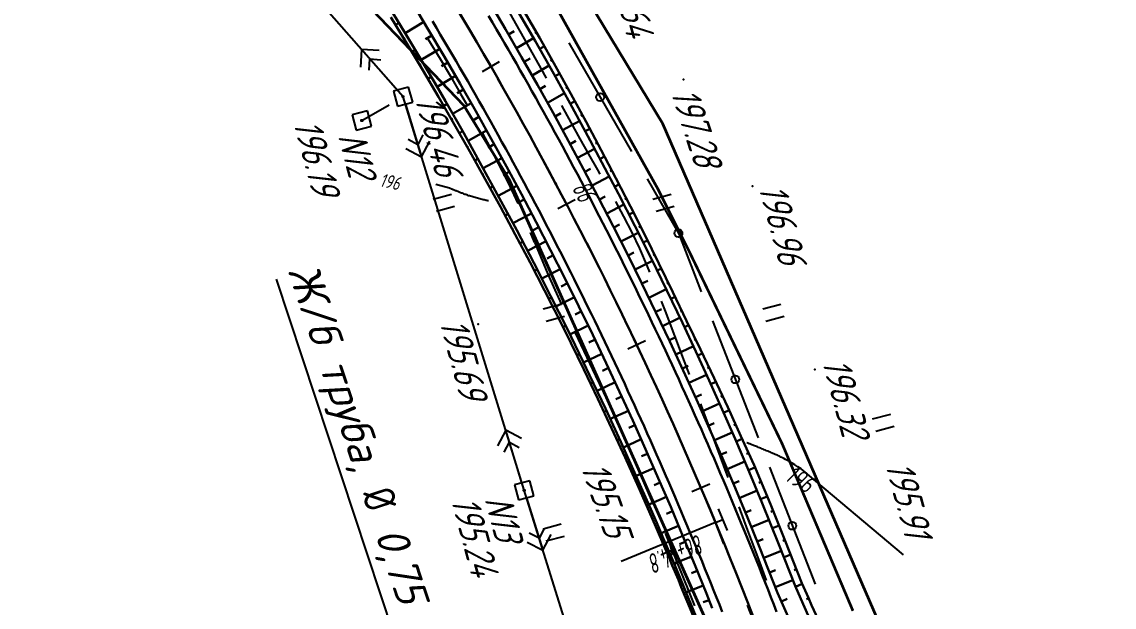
# Model space of a CAD drawing. Header units: millimetres. Extents: x -698 to 8131, y -704 to 4503.
# Drawn here: x 6233.5 to 6372.7, y 3142.9 to 3217.4 of the extents above; entities that cross this region are included whole.
import ezdxf
from ezdxf import colors
from ezdxf.entities.mleader import LeaderData, LeaderLine
from ezdxf.math import Vec2, Vec3

# ---------------------------------------------------------------- set-up
doc = ezdxf.new("R2010")
doc.units = ezdxf.units.MM
doc.linetypes.add('CONTI', pattern=[0])
doc.linetypes.add('STROT', pattern=[1.7, 0.5, -1.2])
for name, color, linetype, lineweight in [('10', 1, 'Continuous', 35), ('КОПИЯ_ОСЬ_13_ОТКОСЫ', 7, 'Continuous', 30), ('КОПИЯ_ОСЬ_ГРАНИЦЫ_ПОЛОС', 7, 'Continuous', 30), ('ОСЬ_ВЕРХ_ПОКРЫТИЯ_ГРАНИЦЫ_ПОЛОС', 7, 'Continuous', 30), ('ОСЬ_ВЕРХ_ПОКРЫТИЯ_ОСЬ', 1, 'Continuous', 30)]:
    doc.layers.add(name, color=color, linetype=linetype, lineweight=lineweight)
for name, color, linetype in [('_Ростелеком', 6, 'Continuous'), ('GOR_BDEFAULT', 212, 'CONTI'), ('NAD_MDEFAULT', 7, 'CONTI'), ('PI_OTDEFAULT', 172, 'CONTI'), ('PI_TTDEFAULT', 5, 'CONTI'), ('PLN_O', 7, 'CONTI'), ('SIT_LDEFAULT', 7, 'CONTI'), ('USLZNDEFAULT', 7, 'CONTI'), ('ZAPSKDEFAULT', 7, 'CONTI'), ('Выноски', 250, 'Continuous'), ('ОСЬ_ВЕРХ_ПОКРЫТИЯ_ПИКЕТЫ', 1, 'Continuous'), ('ОСЬ_ВЕРХ_ПОКРЫТИЯ_РАЗБИВКА_КРИВ', 1, 'Continuous'), ('разметка', 7, 'Continuous')]:
    doc.layers.add(name, color=color, linetype=linetype)
doc.styles.add('eskd', font='isocpeui.ttf', dxfattribs={"width": 1.2})
doc.styles.add('SHRFT', font='isocpeui.ttf', dxfattribs={"width": 3.5})
doc.styles.get("Standard").update_dxf_attribs({"font": 'isocpeui.ttf'})
doc.styles.add('STYLE1', font='isocpeui.ttf', dxfattribs={"width": 0.9})
doc.styles.add('ГОСТ', font='isocpeui.ttf', dxfattribs={"height": 4})
doc.linetypes.add('кабель_связи_проект.', pattern='A,10,-1,["/",STYLE1,S=3,R=0,X=0,Y=-1.5],-4.1', length=15.1)

# ---------------------------------------------------------------- blocks, each defined once
blk = doc.blocks.new('BL_2011')
at = {"color": 0}
for p, q in [((0, 0), (0, 2.4)), ((1.6, 0), (1.6, 2.4))]:
    blk.add_line(p, q, dxfattribs=at)
blk = doc.blocks.new('BL_27')
at = {"color": 0}
for p, q in [((1, 1), (-1, 1)), ((-1, 1), (-1, -1)), ((1, -1), (1, 1)), ((-1, -1), (1, -1))]:
    blk.add_line(p, q, dxfattribs=at)
blk.add_circle((0, 0), 0.1, dxfattribs=at)

msp = doc.modelspace()

# ---------------------------------------------------------------- linework, layer by layer
at = {"layer": '10'}
for points in [[(5668.943295611292, 3282.923940915759), (5691.213295611311, 3283.213940915797), (5715.383295611236, 3283.533940916095), (5731.48329561133, 3282.513940916542), (5756.173295611274, 3292.653940916206), (5771.353295610976, 3305.20394091602), (5806.503295610883, 3347.443940916244), (5861.743295611106, 3417.533940916095), (5896.313295610938, 3464.523940916318), (5928.863295611218, 3500.483940916281), (5953.493295611106, 3521.323940916132), (5961.075403170884, 3524.00429801378), (5961.973295610913, 3519.543940916803), (5973.723295610913, 3518.513940917473), (5991.113295611043, 3509.763940917473), (6033.343295611025, 3476.013940917473), (6101.723295610913, 3421.423940916691), (6179.233295611155, 3334.08394091684), (6258.813295610764, 3239.133940917585), (6289.813295610764, 3206.733940917212), (6289.813295610764, 3206.733940917212), (6295.553295610987, 3197.383940917585), (6325.453295610894, 3130.563940917287)], [(6423.143295610838, 2569.923940916691), (6419.553295610987, 2608.353940917324), (6418.713295611136, 2673.413940916914), (6411.143295610838, 2783.883940917585), (6396.573295611006, 2871.27394091725), (6374.843295611025, 2956.27394091725), (6352.62329561082, 3041.863940917101), (6325.453295610894, 3130.563940917287), (6295.553295610987, 3197.383940917585), (6289.813295610764, 3206.733940917212), (6289.813295610764, 3206.733940917212), (6258.813295610764, 3239.133940917585), (6179.233295611155, 3334.08394091684), (6101.723295610913, 3421.423940916691), (6033.343295611025, 3476.013940917473), (5991.113295611043, 3509.763940917473), (5973.723295610913, 3518.513940917473), (5961.973295610913, 3519.543940916803)], [(6346.463295611136, 3132.323940917063), (6315.183295610876, 3204.393940917361), (6285.093295611025, 3254.183940917399), (6274.40329561108, 3267.30394091751), (6269.823295611006, 3263.863940917101), (6238.293295610745, 3301.533940917026), (6214.783295610969, 3329.633940917585)]]:
    msp.add_lwpolyline(points, dxfattribs=at)
at = {"layer": '_Ростелеком', "linetype": 'кабель_связи_проект.', "ltscale": 0.25}
msp.add_lwpolyline([(6339.42467397206, 3142.379432295594, 0.35, 0.35, 0), (6330.422865081977, 3163.616872637678, 0.35, 0.35, 0), (6318.529422963989, 3188.216420239914, 0.35, 0.35, 0), (6314.525344287706, 3196.188639101717, 0.35, 0.35, 0), (6296.716926625426, 3228.013578403886, 0.35, 0.35, 0), (6296.716926625426, 3228.013578403886, 0.35, 0.35, 0), (6269.823295611006, 3263.863940917101, 0.35, 0.35, 0), (6240.893295611013, 3298.423940916691, 0.35, 0.35, 0), (6214.783295591935, 3329.633940884057, 0.35, 0.35, 0), (6182.917082295628, 3371.16762867305, 0.35, 0.35, 0), (6165.711959287253, 3390.287029178027, 0.35, 0.35, 0), (6146.510567151176, 3413.09204483233, 0.35, 0.35, 0), (6130.932400374839, 3428.095748686377, 0.35, 0.35, 0), (6111.855588584023, 3444.831124956865, 0.35, 0.35, 0), (6071.443295607189, 3471.733940910693, 0.35, 0.35, 0), (6043.230844772848, 3493.910735574696, 0.35, 0.35, 0), (6027.313295610269, 3504.583940917771, 0.35, 0.35, 0)], format="xyseb", dxfattribs=at)
at = {"layer": 'GOR_BDEFAULT', "color": 212, "elevation": 196, "flags": 128}
for points in [[(6292.969031611041, 3194.589676916744), (6292.879031611074, 3194.609673916507), (6292.779031611039, 3194.629677917022), (6292.669031611053, 3194.659676917042), (6292.549031611057, 3194.689675917063), (6292.419031611053, 3194.719673916843), (6292.289031611048, 3194.749672916863), (6292.149031611034, 3194.779671916883), (6292.00903161102, 3194.819672917161), (6291.859031611055, 3194.859673916507), (6291.709031611032, 3194.889672916528), (6291.569031611076, 3194.929672916565), (6291.419031611053, 3194.969673916843), (6291.269031611029, 3195.00967491712), (6291.119031611064, 3195.049675916467), (6290.97903161105, 3195.09967191625), (6290.839031611036, 3195.139672916528), (6290.699031611022, 3195.179672916565), (6290.569031611076, 3195.219673916843), (6290.439031611071, 3195.25967491712), (6290.319031611076, 3195.309677916724), (6290.199031611022, 3195.34967191625), (6290.079031611027, 3195.389672916528), (6289.959031611032, 3195.429672916565), (6289.849031611046, 3195.469673916843), (6289.73903161106, 3195.519676916446), (6289.639031611025, 3195.559677916724), (6289.529031611039, 3195.59967191625), (6289.429031611062, 3195.639672916528), (6289.329031611027, 3195.669670917239), (6289.23903161106, 3195.709671916585), (6289.139031611025, 3195.749672916863), (6289.049031611057, 3195.789673917141), (6288.959031611032, 3195.819672917161), (6288.869031611064, 3195.859673916507), (6288.779031611039, 3195.889672916528), (6288.699031611022, 3195.929672916565), (6288.619031611064, 3195.959671916585), (6288.539031611048, 3195.989678916666), (6288.459031611032, 3196.019676916446), (6288.379031611074, 3196.049675916467), (6288.299031611057, 3196.079674917418), (6288.22903161105, 3196.109673916507), (6288.159031611043, 3196.139672916528), (6288.079031611027, 3196.169670917239), (6288.00903161102, 3196.19967791732), (6286.279031611039, 3196.69967791732)], [(6345.856930611006, 3149.504647916328), (6332.819031611076, 3160.479676916409), (6332.389031611025, 3160.739678916666), (6332.00903161102, 3160.969673916843), (6331.669031611053, 3161.179672916565), (6331.369031611064, 3161.359673916507), (6331.089031611036, 3161.50967491712), (6330.849031611046, 3161.649674916785), (6330.629031611074, 3161.769676916446), (6330.429031611062, 3161.869675916765), (6330.249031611069, 3161.969673916843), (6330.089031611036, 3162.049675916467), (6329.929031611062, 3162.119675916765), (6329.789031611048, 3162.189675917063), (6329.639031611025, 3162.249672916863), (6329.499031611069, 3162.309677916724), (6329.349031611046, 3162.369675916765), (6329.199031611022, 3162.439675917063), (6329.049031611057, 3162.499672916863), (6328.899031611034, 3162.569672917161), (6328.73903161106, 3162.639672916528), (6328.589031611036, 3162.69967791732), (6328.429031611062, 3162.769676916446), (6328.279031611039, 3162.829674917418), (6328.119031611064, 3162.899674916785), (6327.969031611041, 3162.959671916585), (6327.819031611076, 3163.029671916883), (6327.679031611062, 3163.089676916744), (6327.529031611039, 3163.149674916785), (6327.389031611025, 3163.19967791732), (6327.25903161102, 3163.25967491712), (6327.129031611074, 3163.309677916724), (6326.999031611069, 3163.359673916507), (6326.879031611074, 3163.409676917042), (6326.769031611029, 3163.44967791732), (6326.659031611043, 3163.499672916863), (6326.559031611067, 3163.539673917141), (6326.459031611032, 3163.569672917161), (6326.369031611064, 3163.609673916507), (6326.279031611039, 3163.639672916528), (6326.199031611022, 3163.669670917239), (6326.129031611074, 3163.69967791732), (6326.059031611067, 3163.719673916843), (6325.999031611069, 3163.749672916863), (6325.939031611071, 3163.769676916446), (6325.889031611025, 3163.789673917141)]]:
    msp.add_lwpolyline(points, dxfattribs=at)
at = {"layer": 'PI_TTDEFAULT', "color": 5}
for p in [(6317.829031611027, 3210.049675916467, 197.279), (6282.089031611036, 3207.869675916765, 196.463), (6276.839031611036, 3204.839676916744, 196.193), (6326.629031611074, 3196.44967791732, 196.963), (6291.679031611062, 3178.889672916528, 195.687), (6334.569031611076, 3173.129677917022, 196.324), (6297.519031611029, 3157.729676916409, 195.235)]:
    msp.add_point(p, dxfattribs=at)
at = {"layer": 'PLN_O'}
for p, q in [((6303.209031611032, 3214.739678916666), (6311.189031611071, 3200.869675916765)), ((6313.189031611071, 3197.409676917042), (6317.219031611041, 3190.399674916785)), ((6317.219031611041, 3190.399674916785), (6320.089031611036, 3183.029671916883)), ((6321.539031611048, 3179.309677916724), (6327.339031611036, 3164.399674916785)), ((6328.799031611057, 3160.669670917239), (6334.599031611046, 3145.75967491712))]:
    msp.add_line(p, q, dxfattribs=at)
for centre in [(6307.199031611022, 3207.809677916724), (6317.179031611062, 3190.479676916409), (6324.439031611071, 3171.859673916507), (6331.699031611022, 3153.219673916843)]:
    msp.add_circle(centre, 0.5, dxfattribs=at)
at = {"layer": 'SIT_LDEFAULT', "color": 7}
for p, q in [((6282.089031611036, 3207.869675916765), (6240.23903161106, 3255.399674916785)), ((6296.999031611069, 3216.229676916409), (6295.679031611062, 3218.549675916467)), ((6298.339031611036, 3213.859673916507), (6296.999031611069, 3216.229676916409)), ((6285.22903161105, 3215.319672917161), (6285.269031611029, 3215.25967491712)), ((6285.25903161102, 3215.249672916863), (6286.829031611027, 3212.669670917239)), ((6276.799031611057, 3213.869675916765), (6276.659031611043, 3211.619675916765)), ((6281.429031611062, 3208.619675916765), (6276.799031611057, 3213.869675916765)), ((6279.059031611067, 3213.729676916409), (6276.799031611057, 3213.869675916765)), ((6299.689031611071, 3211.469673916843), (6298.339031611036, 3213.859673916507)), ((6277.769031611029, 3211.25967491712), (6277.859031611055, 3212.669670917239)), ((6277.859031611055, 3212.669670917239), (6279.269031611029, 3212.579674917418)), ((6286.829031611027, 3212.669670917239), (6288.119031611064, 3210.489678916666)), ((6288.119031611064, 3210.489678916666), (6289.399031611034, 3208.239678916666)), ((6300.389031611025, 3210.229676916409), (6299.689031611071, 3211.469673916843)), ((6282.039031611048, 3207.839676916744), (6282.089031611036, 3207.869675916765)), ((6297.519031611029, 3157.729676916409), (6282.089031611036, 3207.869675916765)), ((6289.409031611043, 3208.239678916666), (6290.289031611048, 3206.689675917063)), ((6276.839031611036, 3204.839676916744), (6280.299031611057, 3206.839676916744)), ((6282.379031611074, 3206.909676917042), (6284.439031611071, 3200.219673916843)), ((6303.519031611029, 3204.579674917418), (6302.329031611027, 3206.729676916409)), ((6304.669031611053, 3202.50967491712), (6303.519031611029, 3204.579674917418)), ((6283.969031611041, 3201.749672916863), (6282.719031611041, 3202.409676917042)), ((6284.629031611074, 3202.999672916863), (6283.969031611041, 3201.749672916863)), ((6284.439031611071, 3200.219673916843), (6285.499031611069, 3202.219673916843)), ((6292.209031611032, 3203.189675917063), (6293.119031611064, 3201.50967491712)), ((6305.779031611039, 3200.529671916883), (6304.669031611053, 3202.50967491712)), ((6282.439031611071, 3201.279671916883), (6284.439031611071, 3200.219673916843)), ((6293.119031611064, 3201.50967491712), (6294.22903161105, 3199.369675916765)), ((6306.909031611043, 3198.549675916467), (6305.779031611039, 3200.529671916883)), ((6294.22903161105, 3199.369675916765), (6295.25903161102, 3197.339676916744)), ((6307.219031611041, 3198.00967491712), (6306.909031611043, 3198.549675916467)), ((6295.25903161102, 3197.339676916744), (6296.209031611032, 3195.359673916507)), ((6296.209031611032, 3195.359673916507), (6296.709031611032, 3194.249672916863)), ((6310.23903161106, 3192.589676916744), (6309.189031611071, 3194.529671916883)), ((6311.279031611039, 3190.569672917161), (6310.23903161106, 3192.589676916744)), ((6298.289031611048, 3190.569672917161), (6298.809031611067, 3189.319672917161)), ((6312.249031611069, 3188.519676916446), (6311.279031611039, 3190.569672917161)), ((6298.819031611076, 3189.319672917161), (6299.669031611053, 3187.299675916467)), ((6313.249031611069, 3186.219673916843), (6312.249031611069, 3188.519676916446)), ((6299.669031611053, 3187.299675916467), (6300.529031611039, 3185.279671916883)), ((6300.529031611039, 3185.279671916883), (6301.419031611053, 3183.269676916446)), ((6313.529031611039, 3185.529671916883), (6313.249031611069, 3186.219673916843)), ((6301.419031611053, 3183.269676916446), (6302.279031611039, 3181.409676917042)), ((6315.529031611039, 3180.549675916467), (6315.029031611039, 3181.819672917161)), ((6316.72903161105, 3177.389672916528), (6315.519031611029, 3180.549675916467)), ((6304.00903161102, 3177.789673917141), (6305.129031611074, 3175.44967791732)), ((6317.959031611032, 3174.159676917042), (6316.72903161105, 3177.389672916528)), ((6305.129031611074, 3175.44967791732), (6306.619031611064, 3172.319672917161)), ((6318.599031611046, 3172.469673916843), (6317.959031611032, 3174.159676917042)), ((6306.619031611064, 3172.319672917161), (6308.139031611025, 3169.109673916507)), ((6308.139031611025, 3169.109673916507), (6308.299031611057, 3168.769676916446)), ((6320.329031611027, 3167.899674916785), (6320.019031611029, 3168.729676916409)), ((6321.569031611076, 3164.629677917022), (6320.329031611027, 3167.899674916785)), ((6295.169031611053, 3165.379677917022), (6294.109031611055, 3163.379677917022)), ((6297.22903161105, 3158.689675917063), (6295.169031611053, 3165.379677917022)), ((6297.169031611053, 3164.319672917161), (6295.169031611053, 3165.379677917022)), ((6309.959031611032, 3165.139672916528), (6310.969031611041, 3162.869675916765)), ((6322.969031611041, 3160.859673916507), (6321.569031611076, 3164.629677917022)), ((6294.97903161105, 3162.59967191625), (6295.639031611025, 3163.84967191625)), ((6295.639031611025, 3163.84967191625), (6296.889031611025, 3163.189675917063)), ((6310.969031611041, 3162.869675916765), (6312.349031611046, 3159.679672916565)), ((6323.519031611029, 3159.369675916765), (6322.969031611041, 3160.859673916507)), ((6312.349031611046, 3159.679672916565), (6313.859031611055, 3156.119675916765)), ((6313.279031611039, 3107.339676916744), (6297.519031611029, 3157.729676916409)), ((6297.819031611076, 3156.779671916883), (6299.909031611043, 3150.089676916744)), ((6313.859031611055, 3156.119675916765), (6313.929031611062, 3155.94967791732)), ((6326.029031611039, 3152.629677917022), (6324.919031611053, 3155.619675916765)), ((6299.429031611062, 3151.619675916765), (6298.179031611062, 3152.279671916883)), ((6300.089031611036, 3152.869675916765), (6299.429031611062, 3151.619675916765)), ((6299.909031611043, 3150.089676916744), (6300.959031611032, 3152.09967191625)), ((6315.47903161105, 3152.25967491712), (6317.039031611048, 3148.489678916666)), ((6327.539031611048, 3148.579674917418), (6326.029031611039, 3152.629677917022)), ((6297.899031611034, 3151.139672916528), (6299.909031611043, 3150.089676916744)), ((6317.029031611039, 3148.489678916666), (6318.559031611067, 3144.709671916585)), ((6328.419031611053, 3146.25967491712), (6327.549031611057, 3148.579674917418)), ((6318.559031611067, 3144.709671916585), (6319.23903161106, 3142.999672916863))]:
    msp.add_line(p, q, dxfattribs=at)
at = {"layer": 'КОПИЯ_ОСЬ_13_ОТКОСЫ'}
for points in [[(6280.040469811056, 3219.785054279636), (6282.239230797384, 3216.178975178074), (6284.407382652853, 3212.554402424168), (6286.544772789572, 3208.911595417332), (6287.485812828634, 3207.287312580418), (6289.814853355978, 3203.212666584324), (6292.10501448879, 3199.116017414402), (6294.356021568869, 3194.997761799168), (6296.567722008322, 3190.85823543198), (6298.747226402853, 3186.700810505222), (6300.887027428244, 3182.522816730808), (6302.986911461447, 3178.324635578464), (6305.04675643215, 3174.106633259129), (6305.860965416525, 3172.414494587254), (6307.872195885275, 3168.171803547214), (6309.842929527853, 3163.910145832371), (6311.77298323879, 3159.629902912449), (6313.662173912619, 3155.331486774754), (6314.41409652004, 3153.593770099949), (6315.159366295431, 3151.853138996433), (6316.492892906759, 3148.711644245457), (6317.446475670431, 3146.436406208347), (6319.768069908712, 3140.771657062839)], [(6280.040648931017, 3219.785011871863), (6282.239379399767, 3216.1789327703), (6284.407348149767, 3212.55442105155), (6286.544555181017, 3208.911598785925), (6287.485961431017, 3207.2873312078), (6289.815062993517, 3203.21262417655), (6292.105102056017, 3199.116066559363), (6294.356078618517, 3194.99778042655), (6296.567504399767, 3190.858254059363), (6298.747191899767, 3186.700783356238), (6300.886840337267, 3182.522804840613), (6302.986937993517, 3178.324684723425), (6305.046996587267, 3174.1066671453), (6305.860961431017, 3172.414528473425), (6307.872191899767, 3168.171852692175), (6309.842895024767, 3163.910133942175), (6311.773070806017, 3159.629860504675), (6313.662230962267, 3155.331520660925), (6314.414184087267, 3153.593727692175), (6315.159301274767, 3151.853127106238), (6316.492797368517, 3148.71164761405), (6317.446410649767, 3146.436379059363), (6319.768187993517, 3140.7717062078)], [(6283.230590337267, 3219.853981598425), (6285.305785649767, 3216.4162374578), (6287.352660649767, 3212.96164761405), (6289.371215337267, 3209.490700348425), (6291.361937993517, 3206.003517731238), (6293.324340337267, 3202.500343903113), (6295.257934087267, 3198.981300934363), (6297.163207524767, 3195.446755035925), (6299.039672368517, 3191.896828278113), (6300.887816899767, 3188.331886871863), (6302.706664556017, 3184.752052887488), (6304.496215337267, 3181.157570465613), (6306.256469243517, 3177.548683746863), (6307.987914556017, 3173.925758942175), (6309.689574712267, 3170.28879605155), (6311.361937993517, 3166.638283356238), (6313.004516118517, 3162.974220856238), (6314.617797368517, 3159.2970968328), (6316.200805181017, 3155.606911285925), (6317.754027837267, 3151.904152496863), (6319.275023931017, 3148.24192105155), (6320.767699712267, 3144.568214996863), (6321.504027837267, 3142.726418121863)], [(6293.078265852431, 3219.97366901781), (6295.154437727431, 3216.455236400623), (6297.201801008681, 3212.91995808031), (6299.220355696181, 3209.368322338123), (6301.210101789931, 3205.800451244373), (6303.170551008681, 3202.216588939685), (6305.102679914931, 3198.616857494373), (6307.005023664931, 3195.001745189685), (6308.878070539931, 3191.371252025623), (6310.721820539931, 3187.725744213123), (6312.535785383681, 3184.065343822498), (6314.320453352431, 3180.390539134998), (6316.074847883681, 3176.70120808031), (6317.799457258681, 3172.997961009998), (6319.494281477431, 3169.28079792406), (6321.158832258681, 3165.549962963123), (6322.793109602431, 3161.805944408435), (6324.396625227431, 3158.048620189685), (6325.969867414931, 3154.278600658435), (6327.512836164931, 3150.495885814685), (6329.815082258681, 3144.689733470935), (6331.349261946181, 3141.233190502185)], [(6297.461777670591, 3218.800033245381), (6299.532517416685, 3215.311179790791), (6301.521836264341, 3211.775100384053), (6303.482834799497, 3208.223258648213), (6305.415451986997, 3204.655875835713), (6307.319565756528, 3201.073173198994), (6309.194931967466, 3197.475394878682), (6311.056565268247, 3193.871276531514), (6312.889389975278, 3190.252418194111), (6314.693284018247, 3186.61904874831), (6316.468064291685, 3182.971389446553), (6318.213669760435, 3179.309684429463), (6319.992844565122, 3175.662421856221), (6321.742783529966, 3172.001075420674), (6323.46342561981, 3168.325866375264), (6325.154709799497, 3164.637054119404), (6326.81645296356, 3160.934844646748), (6328.899216635435, 3155.976592693623), (6329.861130697935, 3153.629913006123), (6330.80815218231, 3151.278060589131), (6332.922226889341, 3145.901427898701), (6333.751084311216, 3144.04956022292), (6334.162522299497, 3143.122420940693), (6335.009629233091, 3141.277145061787)], [(6280.533939049337, 3217.99756343491), (6282.579288170431, 3214.632496906589), (6284.597720787619, 3211.251195026707), (6286.589084313009, 3207.853901935886), (6288.607181236837, 3204.377736164402), (6290.597018883322, 3200.885319782566), (6292.558444664572, 3197.376866413425), (6294.491397545431, 3193.852635456394), (6296.395663902853, 3190.31282527573), (6298.271152184103, 3186.757695270847), (6300.117770836447, 3183.187474323582), (6302.654269859884, 3178.162327839207), (6305.133151695822, 3173.108540607761), (6306.9193150259, 3169.384068561863), (6308.674533531759, 3165.644932819675), (6310.398746178244, 3161.891377521824), (6312.091769859884, 3158.123662067722), (6313.753543541525, 3154.342061115574), (6316.025180504415, 3149.052983356785), (6316.405765221212, 3148.14339168198), (6317.171970055197, 3146.325703693699), (6317.552066490744, 3145.41536433823), (6319.055118248556, 3141.76514155991)], [(6281.138339684103, 3217.009495807957), (6281.574863121603, 3217.275807453464)], [(6284.720336431017, 3217.392677887488), (6282.362426274767, 3215.975197418738)], [(6296.893207258681, 3218.467199291248), (6298.926898664931, 3214.962194408435), (6301.303851789931, 3210.764806713123), (6303.640765852431, 3206.545080150623), (6305.937152571181, 3202.303136791248), (6308.193500227431, 3198.03958698656), (6309.533343977431, 3195.47464558031), (6311.630511946181, 3191.400182689685), (6313.690570539931, 3187.30716511156), (6315.713519758681, 3183.195592845935), (6317.699359602431, 3179.06595417406), (6319.418109602431, 3175.396642650623), (6321.107074446181, 3171.713659252185), (6322.766254133681, 3168.017370189685), (6324.396625227431, 3164.308019603748), (6325.996722883681, 3160.585607494373), (6327.873187727431, 3156.100378002185), (6329.993793196181, 3150.843664134998), (6332.059711164931, 3145.56497761156), (6333.085101789931, 3143.250402416248), (6333.898578352431, 3141.39603229906)], [(6296.893235190122, 3218.467147503193), (6298.926865561216, 3214.962226543721), (6301.303818686216, 3210.764854107197), (6303.64067171356, 3206.545035991963), (6305.937241537778, 3202.303153667744), (6308.193284018247, 3198.039596233662), (6309.533555014341, 3195.474609051045), (6311.630478842466, 3191.400237713154), (6313.690598471372, 3187.307113323506), (6315.713669760435, 3183.195571575459), (6317.699570639341, 3179.065940532978), (6319.417893393247, 3175.396613750752), (6321.106858236997, 3171.713683758076), (6322.766404135435, 3168.017394695576), (6324.396409018247, 3164.307967815693), (6325.996750815122, 3160.585662517842), (6327.873276694028, 3156.100387249287), (6329.993882162778, 3150.843597088154), (6332.059494955747, 3145.564986858662), (6333.084885580747, 3143.250411663349), (6333.898728354185, 3141.396041546162)], [(6295.542621321181, 3215.789831127185), (6296.267718977431, 3216.212316478748)], [(6299.110215170591, 3216.027816448506), (6298.917649252622, 3215.914107952412)], [(6282.176456139181, 3215.300023151707), (6282.322330162619, 3215.388218952488)], [(6285.747191899767, 3215.67649136405), (6284.959105962267, 3215.207131012488)], [(6296.545551008681, 3214.059728588123), (6298.723285383681, 3215.31644245531)], [(6283.207675621603, 3213.586369587254), (6283.639957115744, 3213.845311237644)], [(6286.767211431017, 3213.956154449988), (6284.403441899767, 3212.561012848425)], [(6300.108872397153, 3214.293494854267), (6299.503891928403, 3213.951797161396)], [(6284.231906578634, 3211.868550373386), (6284.3763462759, 3211.954274250339)], [(6287.780395024767, 3212.2316671453), (6286.990355962267, 3211.769875153113)], [(6297.542133039931, 3212.325475658435), (6298.269672102431, 3212.741491283435)], [(6298.531390852431, 3210.58743854906), (6300.710101789931, 3211.821935619373)], [(6301.088974936216, 3212.550124798115), (6300.886887533872, 3212.437026653584)], [(6285.249179527853, 3210.146596027683), (6285.677402184103, 3210.398396564793)], [(6288.786254399767, 3210.5031515203), (6286.417602056017, 3209.130714996863)], [(6302.062241537778, 3210.802917156514), (6301.467148764341, 3210.472938213642)], [(6299.514301008681, 3208.845495189685), (6300.241840071181, 3209.254064525623)], [(6303.028672201841, 3209.051894817646), (6302.829880697935, 3208.942680034932)], [(6286.259463951681, 3208.420521808933), (6286.402560875509, 3208.503880573582)], [(6289.785277837267, 3208.770607574988), (6288.993773931017, 3208.316261871863)], [(6300.489886946181, 3207.099523509998), (6302.668597883681, 3208.31155964281)], [(6287.267917320822, 3206.691853596043), (6287.688266441915, 3206.936650348972)], [(6290.777465337267, 3207.034035309363), (6288.407348149767, 3205.686134918738)], [(6303.988144858091, 3207.297080669697), (6303.402939779966, 3206.978606853779)], [(6288.2708775259, 3204.961522175144), (6288.411319420431, 3205.042561603855)], [(6291.762816899767, 3205.293434723425), (6290.970824712267, 3204.84738980155)], [(6301.458636946181, 3205.349889720935), (6302.186664289931, 3205.75101276781)], [(6302.420551008681, 3203.59622761156), (6304.599261946181, 3204.785802806873)], [(6304.940720541685, 3205.538505230244), (6304.745224936216, 3205.433120403584)], [(6289.266879723165, 3203.227162433933), (6289.674777672384, 3203.460316730808)], [(6292.740844243517, 3203.548927887488), (6290.370727056017, 3202.226540192175)], [(6305.886399252622, 3203.776199016865), (6305.311203940122, 3203.469016704853)], [(6303.375140852431, 3201.83890339281), (6304.103168196181, 3202.232580150623)], [(6306.825119955747, 3202.010177288349), (6306.632981283872, 3201.908538494404)], [(6290.255862877462, 3201.488804889988), (6290.39212386379, 3201.565968586277)], [(6293.711547368517, 3201.80051480155), (6292.920043462267, 3201.362892731238)], [(6304.322894758681, 3200.077794994373), (6306.502093977431, 3201.245031322498)], [(6291.237796471212, 3199.746449543308), (6291.632907555197, 3199.968083454441)], [(6294.675902837267, 3200.0480733953), (6292.306762212267, 3198.751076324988)], [(6307.756821615903, 3200.240485821064), (6307.191758139341, 3199.944389019307)], [(6292.212711021994, 3198.000172687839), (6292.344699547384, 3198.073506428074)], [(6295.632445806017, 3198.291847809363), (6294.840941899767, 3197.862770660925)], [(6305.263812727431, 3198.312902416248), (6305.991840071181, 3198.699132884998)], [(6308.681626303403, 3198.467132244404), (6308.492905600278, 3198.369178448017)], [(6293.180576012228, 3196.249959064793), (6293.56253402004, 3196.460164142918)], [(6296.582152837267, 3196.531838043738), (6294.213988774767, 3195.2599874578)], [(6306.197894758681, 3196.544347728748), (6308.376605696181, 3197.689245189685)], [(6309.603379233091, 3196.690688762959), (6309.048691733091, 3196.402579937275)], [(6307.124652571181, 3194.77200886156), (6307.852191633681, 3195.150793041248)], [(6294.141360924337, 3194.495854450535), (6294.268954918478, 3194.565404011082)], [(6297.525023931017, 3194.767922028113), (6296.734008306017, 3194.347145660925)], [(6308.044574446181, 3192.99612995531), (6310.233539289931, 3194.124425853748)], [(6310.521714194028, 3194.914001140889), (6310.33647249481, 3194.81868711501)], [(6295.095065758322, 3192.737889362644), (6295.463504479025, 3192.936802936863)], [(6298.460570806017, 3193.0002218328), (6296.093871587267, 3191.75363980155)], [(6311.433091147153, 3193.133704815205), (6310.886887533872, 3192.855453167256)], [(6296.041659996603, 3190.97607905991), (6296.164737389181, 3191.041890217136)], [(6299.388793462267, 3191.2287374578), (6298.598266118517, 3190.816383942175)], [(6308.957172102431, 3191.216588939685), (6309.688129133681, 3191.589757884998)], [(6312.33744905731, 3191.349845562275), (6312.155014975278, 3191.257812176045)], [(6296.981143639181, 3189.210469318699), (6297.338199303244, 3189.399540973972)], [(6300.310180181017, 3189.453590973425), (6297.949340337267, 3188.234352692175)], [(6309.862933821181, 3189.433385814685), (6312.064105696181, 3190.546056713123)], [(6313.234726889341, 3189.562438640889), (6312.696579916685, 3189.293586407002)], [(6310.761371321181, 3187.646642650623), (6311.496722883681, 3188.014562572498)], [(6297.913486168478, 3187.441090656589), (6298.032779381369, 3187.503621174168)], [(6301.224242681017, 3187.674660309363), (6300.435668462267, 3187.271462067175)], [(6311.652972883681, 3185.856359447498), (6313.866351789931, 3186.95316120531)], [(6314.124985678403, 3187.771506939228), (6313.945237143247, 3187.682601604756)], [(6298.838687584494, 3185.667958332371), (6299.18753402004, 3185.849080158543)], [(6302.130980962267, 3185.892067535925), (6299.777953618517, 3184.700783356238)], [(6315.008225424497, 3185.977096233662), (6314.478196127622, 3185.717513714131)], [(6299.75671736965, 3183.891102863621), (6299.873264000509, 3183.95100886948)], [(6303.030883306017, 3184.105812653113), (6302.244750493517, 3183.711891754675)], [(6312.537250227431, 3184.06253620531), (6313.276508039931, 3184.425207103748)], [(6315.884385092466, 3184.179214153584), (6315.707383139341, 3184.093383465107)], [(6313.414691633681, 3182.26517292406), (6315.640277571181, 3183.346105541248)], [(6300.669162438009, 3182.107121540379), (6301.00964705715, 3182.280369831394)], [(6303.923461431017, 3182.316017731238), (6301.577758306017, 3181.152443512488)], [(6316.753403647153, 3182.377906475361), (6316.231675131528, 3182.127456341084)], [(6301.572574303244, 3180.322789264988), (6301.686313316915, 3180.380070759129)], [(6304.808715337267, 3180.522560699988), (6304.025023931017, 3180.1379171453)], [(6314.284808821181, 3180.46439167406), (6315.027972883681, 3180.82181354906)], [(6315.148090071181, 3178.66019245531), (6317.385394758681, 3179.72513386156)], [(6317.615403158872, 3180.573188457783), (6317.441147787778, 3180.490386638935)], [(6302.468722984884, 3178.534794880222), (6302.800967857931, 3178.700474811863)], [(6305.686645024767, 3178.725685699988), (6303.349242681017, 3177.58957730155)], [(6318.48002718231, 3178.768317852314), (6317.960679037778, 3178.513168011006)], [(6306.557250493517, 3176.925148590613), (6305.776488774767, 3176.54953823905)], [(6316.003558821181, 3176.85257526781), (6316.751117414931, 3177.20462604906)], [(6319.358384115903, 3176.971511516865), (6319.184922201841, 3176.887138042744)], [(6303.357608482931, 3176.743184162449), (6303.468570396994, 3176.797963215183)], [(6316.852191633681, 3175.04154011156), (6319.096820539931, 3176.08792683031)], [(6304.239200279806, 3174.947972370457), (6304.563113854025, 3175.106221271824)], [(6307.420531743517, 3175.121071442175), (6305.091918462267, 3174.012306793738)], [(6320.229660971372, 3175.171264324482), (6319.651108725278, 3174.892661724385)], [(6305.113498375509, 3173.149190021824), (6305.221683189962, 3173.201512409519)], [(6308.276977056017, 3173.3136983953), (6307.499145024767, 3172.947243317175)], [(6317.693988508681, 3173.227209056873), (6318.443500227431, 3173.573034252185)], [(6321.093857748716, 3173.367599163349), (6320.900620444028, 3173.275489483174)], [(6305.982425377462, 3171.347539020847), (6306.298953697775, 3171.499425007175)], [(6309.125609868517, 3171.50266323905), (6306.811156743517, 3170.423439606238)], [(6318.528461164931, 3171.409582103748), (6320.777972883681, 3172.436803783435)], [(6321.950913412778, 3171.560554180439), (6321.312729819028, 3171.259414348896)], [(6319.355121321181, 3169.588537181873), (6320.106586164931, 3169.928014720935)], [(6306.844028160665, 3169.542653156589), (6306.94974105129, 3169.592854572605)], [(6309.967406743517, 3169.688332184363), (6309.194457524767, 3169.33176480155)], [(6320.174945539931, 3167.764318431873), (6322.430316633681, 3168.77249714281)], [(6322.800888998716, 3169.750144634541), (6322.587754233091, 3169.650603924092)], [(6307.698398277853, 3167.734318806004), (6308.008639977072, 3167.880147053074)], [(6310.801391118517, 3167.870705231238), (6308.502074712267, 3166.82102261405)], [(6323.643662436216, 3167.936401043232), (6322.945542319028, 3167.613662395771)], [(6308.545505211447, 3165.922581745457), (6308.649112389181, 3165.970769001316)], [(6311.628539556017, 3166.049660309363), (6310.860473149767, 3165.70285855155)], [(6320.987933821181, 3165.936925853748), (6321.740863508681, 3166.269933666248)], [(6324.479355795591, 3166.119369182881), (6324.246262533872, 3166.012694988545)], [(6321.793109602431, 3164.106237377185), (6324.053363508681, 3165.09525104906)], [(6309.385318443869, 3164.107457233738), (6309.688876793478, 3164.247166706394)], [(6312.447875493517, 3164.225197418738), (6310.164184087267, 3163.204933746863)], [(6325.307908041685, 3164.299056682881), (6324.549424154966, 3163.955627117451)], [(6310.217868492697, 3162.288975788425), (6310.319247887228, 3162.335148884129)], [(6313.259887212267, 3162.397560699988), (6312.497680181017, 3162.060524567175)], [(6322.591449446181, 3162.272375072498), (6323.345843977431, 3162.599035228748)], [(6326.129258139341, 3162.47549406081), (6325.875962240903, 3162.362014446553)], [(6311.043124840353, 3160.467183185886), (6311.339511559103, 3160.600728107761)], [(6314.065062993517, 3160.5666280828), (6311.797484868517, 3159.5754171453)], [(6323.381976789931, 3160.435338939685), (6325.647601789931, 3161.405187572498)], [(6326.938218100278, 3160.645003948506), (6326.116379721372, 3160.299773845967)], [(6324.165668196181, 3158.59525104906), (6324.922015852431, 3158.91556354906)], [(6327.712754233091, 3158.801070843037), (6327.438828451841, 3158.686004314717)], [(6311.861056969259, 3158.642079426121), (6311.960025475119, 3158.6861925853)], [(6314.862426274767, 3158.732399567175), (6314.105102056017, 3158.405129059363)], [(6324.942035383681, 3156.75198933031), (6327.204242414931, 3157.699499095935)], [(6312.671634361837, 3156.813710285496), (6312.96048323879, 3156.9410753978)], [(6315.651977056017, 3156.894997223425), (6313.401000493517, 3155.932594879675)], [(6328.487290365903, 3156.957137737568), (6327.66020296356, 3156.609710369404)], [(6313.474918053244, 3154.982106281589), (6313.571353600119, 3155.024174763035)], [(6316.434691899767, 3155.054543121863), (6315.683227056017, 3154.736672028113)], [(6325.710590071181, 3154.905675853748), (6326.465961164931, 3155.218542064685)], [(6329.254380209653, 3155.11010709792), (6328.977707846372, 3154.996688518818)], [(6314.267917320822, 3153.144444538425), (6314.553897545431, 3153.267262531589)], [(6317.209594243517, 3153.210793121863), (6314.977660649767, 3152.277687653113)], [(6326.472308821181, 3153.056432689685), (6328.735004133681, 3153.98294636156)], [(6330.010666830747, 3153.258620891865), (6329.164658529966, 3152.917983684834)], [(6315.057193443869, 3151.306767536472), (6315.152530357931, 3151.347706867527)], [(6318.063109868517, 3151.165627106238), (6317.318969243517, 3150.854591949988)], [(6327.226703352431, 3151.20413776781), (6327.982074446181, 3151.509923900623)], [(6330.757676108091, 3151.403365764912), (6330.475693686216, 3151.289825115498)], [(6315.846469566915, 3149.469090534519), (6316.121280357931, 3149.587117267918)], [(6318.831176274767, 3149.318947418738), (6316.621215337267, 3148.405129059363)], [(6328.058734602431, 3149.119054759998), (6330.321918196181, 3150.016393627185)], [(6331.490586264341, 3149.542495403584), (6330.640610678403, 3149.208282146748)], [(6316.623721764181, 3147.626317097019), (6316.715579674337, 3147.66504390366)], [(6332.222397787778, 3147.681197796162), (6331.939072592466, 3147.569793377217)], [(6319.591918462267, 3147.469215973425), (6318.854125493517, 3147.167458160925)], [(6328.796039289931, 3147.259923900623), (6329.550433821181, 3147.558996166248)], [(6329.533343977431, 3145.400793041248), (6331.778949446181, 3146.291295970935)], [(6317.398746178244, 3145.782582355808), (6317.668307945822, 3145.895146442722)], [(6320.345336431017, 3145.616554840613), (6318.146605962267, 3144.727516754675)], [(6332.957993490903, 3145.821487102803), (6332.11332796356, 3145.44343534499)], [(6318.162051842306, 3143.933980060886), (6318.252109215353, 3143.971058918308)], [(6321.090941899767, 3143.760597809363), (6320.356566899767, 3143.467140778113)], [(6330.318500227431, 3143.561803783435), (6331.054340071181, 3143.889318431873)], [(6333.774888022153, 3143.995910320576), (6333.492905600278, 3143.870788250264)]]:
    msp.add_lwpolyline(points, dxfattribs=at)
at = {"layer": 'КОПИЯ_ОСЬ_ГРАНИЦЫ_ПОЛОС'}
msp.add_lwpolyline([(6329.6939642704, 3142.235782718431), (6329.331879451454, 3143.172787777293), (6328.968114467591, 3144.109200264472), (6328.602653292872, 3145.045010536123), (6328.235479939924, 3145.980208852473), (6327.866578460254, 3146.914785383414), (6327.495932945245, 3147.848730211291), (6327.123527526701, 3148.782033315073), (6326.749346377697, 3149.714684589911), (6326.373373713219, 3150.646673831302), (6325.995593790916, 3151.577990739751), (6325.61599091166, 3152.508624922629), (6325.234549420906, 3153.438565881137), (6324.851253708757, 3154.367803029861), (6324.466092013919, 3155.296317933272), (6324.079073699269, 3156.224066160764), (6323.690202070624, 3157.15103908829), (6323.299478681138, 3158.077233010117), (6322.906905091271, 3159.002644229825), (6322.512482868877, 3159.927269050997), (6322.116213589345, 3160.851103780005), (6321.71809883537, 3161.774144728813), (6321.318140196925, 3162.696388208452), (6320.91633927146, 3163.617830536473), (6320.512697663673, 3164.538468035083), (6320.1072169858, 3165.458297022763), (6319.699898857119, 3166.377313830104), (6319.290744904623, 3167.295514784898), (6318.879756762317, 3168.212896218668), (6318.466936071773, 3169.129454469453), (6318.052284481664, 3170.045185876224), (6317.635803648087, 3170.960086779814), (6317.21749523447, 3171.874153528508), (6316.797360911462, 3172.787382468726), (6316.375402357129, 3173.699769957136), (6315.951621256614, 3174.611312345747), (6315.526019302624, 3175.522005997743), (6315.098598194969, 3176.431847272586), (6314.669359640588, 3177.340832539048), (6314.238305353987, 3178.248958164971), (6313.805437056601, 3179.156220522854), (6313.370756477516, 3180.062615988921), (6312.934265352544, 3180.968140945915), (6312.495965425236, 3181.872791773785), (6312.055858446014, 3182.776564862724), (6311.613946172603, 3183.679456603858), (6311.170230370064, 3184.58146338645), (6310.72471281047, 3185.482581609074), (6310.2773952732, 3186.382807674963), (6309.828279544881, 3187.28213798828), (6309.377367419269, 3188.180568955984), (6308.924660697134, 3189.078096989687), (6308.470161186639, 3189.974718507524), (6308.013870703018, 3190.870429924834), (6307.555791068697, 3191.76522766627), (6307.09592411317, 3192.659108157415), (6306.634271673151, 3193.552067827578), (6306.170835592309, 3194.444103113521), (6305.705617721766, 3195.335210446413), (6305.238619919537, 3196.225386273261), (6304.769844050597, 3197.114627036411), (6304.2992919874, 3198.0029291838), (6303.826965609265, 3198.890289167087), (6303.352866802559, 3199.776703444455), (6302.876997460864, 3200.662168474082), (6302.399359484747, 3201.546680718805), (6301.919954781819, 3202.430236648913), (6301.43878526685, 3203.312832733761), (6300.955852861536, 3204.194465446431), (6300.471159494706, 3205.075131268386), (6299.9847071022, 3205.95482668202), (6299.496497626931, 3206.833548171591), (6299.006533018653, 3207.711292228807), (6298.514815234308, 3208.588055350031), (6298.021346237734, 3209.46383403163), (6297.526127999959, 3210.338624774623), (6297.029162498735, 3211.212424088415), (6296.530451718883, 3212.085228479612), (6296.029997652242, 3212.957034467865), (6295.527802297662, 3213.827838563505), (6295.023867660717, 3214.697637293633), (6294.518195754257, 3215.566427182551), (6294.010788597827, 3216.434204761084), (6293.501648218013, 3217.300966564711), (6292.990776648183, 3218.166709128912)], dxfattribs=at)
at = {"layer": 'ОСЬ_ВЕРХ_ПОКРЫТИЯ_ГРАНИЦЫ_ПОЛОС'}
for points in [[(6283.230590337267, 3219.853981598425), (6285.305785649767, 3216.4162374578), (6287.352660649767, 3212.96164761405), (6289.371215337267, 3209.490700348425), (6291.361937993517, 3206.003517731238), (6293.324340337267, 3202.500343903113), (6295.257934087267, 3198.981300934363), (6297.163207524767, 3195.446755035925), (6299.039672368517, 3191.896828278113), (6300.887816899767, 3188.331886871863), (6302.706664556017, 3184.752052887488), (6304.496215337267, 3181.157570465613), (6306.256469243517, 3177.548683746863), (6307.987914556017, 3173.925758942175), (6309.689574712267, 3170.28879605155), (6311.361937993517, 3166.638283356238), (6313.004516118517, 3162.974220856238), (6314.617797368517, 3159.2970968328), (6316.200805181017, 3155.606911285925), (6317.754027837267, 3151.904152496863), (6319.275023931017, 3148.24192105155), (6320.767699712267, 3144.568214996863), (6321.504027837267, 3142.726418121863)], [(6293.078265852431, 3219.97366901781), (6295.154437727431, 3216.455236400623), (6297.201801008681, 3212.91995808031), (6299.220355696181, 3209.368322338123), (6301.210101789931, 3205.800451244373), (6303.170551008681, 3202.216588939685), (6305.102679914931, 3198.616857494373), (6307.005023664931, 3195.001745189685), (6308.878070539931, 3191.371252025623), (6310.721820539931, 3187.725744213123), (6312.535785383681, 3184.065343822498), (6314.320453352431, 3180.390539134998), (6316.074847883681, 3176.70120808031), (6317.799457258681, 3172.997961009998), (6319.494281477431, 3169.28079792406), (6321.158832258681, 3165.549962963123), (6322.793109602431, 3161.805944408435), (6324.396625227431, 3158.048620189685), (6325.969867414931, 3154.278600658435), (6327.512836164931, 3150.495885814685), (6329.815082258681, 3144.689733470935), (6331.349261946181, 3141.233190502185)], [(6322.765743653514, 3142.259712775383), (6322.402434838868, 3143.175053047161), (6322.037501398378, 3144.089671650115), (6321.670928494472, 3145.003559003729), (6321.302701334576, 3145.916705447394), (6320.932805172362, 3146.829101233888), (6320.561225307893, 3147.74073653217), (6320.187947088727, 3148.651601417135), (6319.812955910244, 3149.561685884516), (6319.436237216685, 3150.470979837846), (6319.057776501626, 3151.379473091248), (6318.677559308728, 3152.287155374098), (6318.298360911655, 3153.199037871469), (6317.917349448797, 3154.110164309997), (6317.5345264275, 3155.020531076152), (6317.149893362473, 3155.930134575028), (6316.76345177544, 3156.838971201475), (6316.375203195485, 3157.747037366178), (6315.985149158563, 3158.654329469573), (6315.593291207993, 3159.560843929793), (6315.199630894078, 3160.466577156592), (6314.804169774454, 3161.371525562513), (6314.406909413685, 3162.27568557221), (6314.007851383436, 3163.179053606611), (6313.606997262794, 3164.081626094091), (6313.204348637481, 3164.983399457443), (6312.799907100727, 3165.884370135288), (6312.393674252662, 3166.784534558799), (6311.985651700516, 3167.683889166597), (6311.575841058648, 3168.582430403825), (6311.164243948462, 3169.480154713761), (6310.750861998376, 3170.377058545273), (6310.335696844084, 3171.273138346296), (6309.918750127943, 3172.168390575941), (6309.500023499762, 3173.062811689596), (6309.079518616307, 3173.956398148235), (6308.657237141064, 3174.849146418419), (6308.233180744943, 3175.741052964847), (6307.807351105663, 3176.632114263396), (6307.379749908103, 3177.522326785285), (6306.950378843807, 3178.411687006388), (6306.519239611798, 3179.300191412825), (6306.08633391794, 3180.187836488854), (6305.651663474788, 3181.074618717801), (6305.215230002146, 3181.960534595098), (6304.777035226978, 3182.845580615248), (6304.337080882737, 3183.729753273684), (6303.89536871018, 3184.613049077015), (6303.451900456936, 3185.495464525331), (6303.006677877673, 3186.376996129896), (6302.559702733726, 3187.257640405703), (6302.110976793678, 3188.137393864017), (6301.660501832861, 3189.016253027279), (6301.208279633565, 3189.894214413274), (6300.754311985036, 3190.771274557482), (6300.298600683358, 3191.647429981414), (6299.841147531484, 3192.522677219618), (6299.381954339469, 3193.397012814093), (6298.921022924033, 3194.270433301251), (6298.458355108762, 3195.142935225885), (6297.99395272423, 3196.014515138376), (6297.527817607906, 3196.885169587243), (6297.059951604044, 3197.754895130317), (6296.590356563645, 3198.6236883245), (6296.119034344729, 3199.491545735072), (6295.645986812006, 3200.358463924523), (6295.171215837172, 3201.224439466517), (6294.694723298619, 3202.089468933787), (6294.216511081546, 3202.953548902791), (6293.736581078052, 3203.816675953712), (6293.254935186842, 3204.678846676048), (6292.771575313751, 3205.540057653706), (6292.286503370988, 3206.400305483635), (6291.799721277834, 3207.259586759988), (6291.311230960177, 3208.117898082506), (6290.821034350802, 3208.975236056518), (6290.329133389043, 3209.831597288284), (6289.835530021219, 3210.686978392448), (6289.340226200167, 3211.54137598272), (6288.843223885624, 3212.394786680262), (6288.344525043931, 3213.247207106236), (6287.844131648182, 3214.098633888323), (6287.34204567805, 3214.949063659791), (6286.838269120277, 3215.79849305484), (6286.332803967953, 3216.646918711398), (6285.825652220859, 3217.494337275769)]]:
    msp.add_lwpolyline(points, dxfattribs=at)
at = {"layer": 'ОСЬ_ВЕРХ_ПОКРЫТИЯ_ОСЬ'}
msp.add_lwpolyline([(6269.329187883404, 3249.310470924858, -0.054754393135), (6321.911694785513, 3153.625204582844), (6321.911694785513, 3153.625204582844), (6322.290381456571, 3152.709421185922), (6323.042371395821, 3150.875638551224), (6323.787283189236, 3149.038969224464), (6324.525237137821, 3147.199493225809), (6325.256354243864, 3145.357289133739), (6325.980756188443, 3143.512434085976), (6326.698565309945, 3141.665003829781)], format="xyb", dxfattribs=at)
at = {"layer": 'ОСЬ_ВЕРХ_ПОКРЫТИЯ_ПИКЕТЫ'}
for p, q in [((6292.202117777391, 3211.087816734012), (6294.368312504541, 3212.335855357494)), ((6301.813131784516, 3193.607031694758), (6304.027502020987, 3194.767447334859)), ((6301.813131784516, 3193.607031694758), (6304.027502020987, 3194.767447334859)), ((6310.717413051249, 3175.755891367007), (6312.976416275857, 3176.826827610057)), ((6318.900716626105, 3157.562953772168), (6321.200738916776, 3158.542697341326))]:
    msp.add_line(p, q, dxfattribs=at)
at = {"layer": 'ОСЬ_ВЕРХ_ПОКРЫТИЯ_РАЗБИВКА_КРИВ'}
for p, q in [((6322.260862356014, 3155.393843043741), (6323.409988915277, 3152.622650494013)), ((6321.911694785513, 3153.625204582844), (6309.903193734141, 3148.64565615743)), ((6321.911694785513, 3153.625204582844), (6322.835425635645, 3154.00824676748))]:
    msp.add_line(p, q, dxfattribs=at)
at = {"layer": 'разметка', "linetype": 'STROT', "lineweight": 30, "ltscale": 7}
msp.add_lwpolyline([(6107.321606780481, 3432.91414913084, -0.02670863666019116), (6135.100124173818, 3407.011773327511, -0.01557081424581722), (6159.178426652905, 3380.523887202289), (6199.755383273054, 3334.434669542271, -0.02748468126709373), (6269.330505989978, 3249.309504085365, -0.05475284689997294), (6321.91124185817, 3153.626761566993, -0.02774548750334033), (6356.468902652783, 3049.258376242738), (6365.740052842701, 3017.387804046418, -0.003575201579249513), (6385.288273695091, 2948.351979411352, -0.01240474168513383), (6396.94268821988, 2901.535361685935, -0.02972852189863337), (6416.298878306485, 2784.313619677122, -0.01174476759014218), (6421.275468016704, 2720.546525390032, -0.003270550900655369), (6423.99728231556, 2664.58005222879), (6427.825661470639, 2578.037922428135, 0.002559796335909504)], format="xyb", dxfattribs=at)

# ---------------------------------------------------------------- block references
at = {"layer": 'USLZNDEFAULT', "color": 7, "rotation": 285}
for p in [(6282.089031611036, 3207.869675916765), (6276.839031611036, 3204.839676916744), (6297.519031611029, 3157.729676916409)]:
    msp.add_blockref('BL_27', p, dxfattribs=at)
at = {"layer": 'ZAPSKDEFAULT', "color": 7, "rotation": 285}
for p in [(6285.929031611062, 3194.829674917418), (6313.929031611062, 3194.829674917418), (6299.929031611062, 3180.829674917418), (6327.929031611062, 3180.829674917418), (6341.929031611062, 3166.829674917418), (6299.929031611062, 3152.829674917418)]:
    msp.add_blockref('BL_2011', p, dxfattribs=at)

# ---------------------------------------------------------------- texts
at = {"layer": 'GOR_BDEFAULT', "color": 212, "style": 'SHRFT', "width": 0.75}
for height, rotation, p in [(1.722262, 347.894096, (6279.024036611014, 3196.459282916184, 196)), (2.3625, 327.2697979999999, (6330.573481611025, 3159.132103916403, 196))]:
    msp.add_text('196', height=height, rotation=rotation, dxfattribs=at).set_placement(p)
at = {"layer": 'NAD_MDEFAULT', "color": 7, "style": 'eskd', "oblique": 10, "width": 0.8}
for s, p in [('N12', (6273.753945611059, 3202.904526916478)), ('N13', (6292.432787611024, 3156.648654916469))]:
    msp.add_text(s, height=3.5, rotation=284.730807, dxfattribs=at).set_placement(p)
at = {"layer": 'PI_OTDEFAULT', "color": 172, "style": 'eskd', "oblique": 10, "width": 0.8}
for s, rotation, p in [('197.64', 285, (6307.944698611032, 3225.290782916505)), ('197.28', 288, (6316.149422611043, 3208.483429916348)), ('196.46', 285, (6283.547169611082, 3207.654579917114)), ('196.19', 285, (6268.058320611008, 3204.589700916927)), ('196.96', 285, (6327.352063611024, 3196.374244917329)), ('195.69', 285, (6286.694146611078, 3179.220589916367)), ('196.32', 285, (6335.449031611022, 3174.179672916565)), ('195.15', 289.261232, (6304.67278461105, 3160.738195916783)), ('195.91', 285, (6343.508959610996, 3161.04063791703)), ('195.24', 285, (6288.150412611014, 3156.58886391684))]:
    msp.add_text(s, height=3.5, rotation=rotation, dxfattribs=at).set_placement(p)
at = {"layer": 'ОСЬ_ВЕРХ_ПОКРЫТИЯ_ПИКЕТЫ', "width": 0.6}
msp.add_text('86', height=2.5, rotation=297.656276887435, dxfattribs=at).set_placement((6303.55268966103, 3196.212111042026))
at = {"layer": 'ОСЬ_ВЕРХ_ПОКРЫТИЯ_РАЗБИВКА_КРИВ', "width": 0.6}
msp.add_text('86+44.8', height=2.5, rotation=202.522250462294, dxfattribs=at).set_placement((6319.793888753446, 3152.205733689625))

# ---------------------------------------------------------------- leaders
at = {"layer": 'Выноски', "linetype": 'Continuous'}
ml = msp.add_multileader_mtext('Standard', dxfattribs=at)
ml.set_content('Ж/б труба, {\\Fgost|c204;%%C} 0,75 м, L-12.57 м', color=256, style='ГОСТ')
ml.set_leader_properties()
ml.build(insert=Vec2(0, 0))
ml.multileader.update_dxf_attribs({"text_left_attachment_type": 5, "text_right_attachment_type": 5, "dogleg_length": 0, "arrow_head_size": 0.18})
ctx = ml.context
ctx.base_point, ctx.arrow_head_size, ctx.landing_gap_size, ctx.plane_origin, ctx.plane_x_axis, ctx.plane_y_axis = Vec3(6256.462783711628, 3213.176696405964), 0.18, 0, Vec3(6258.236294397144, 3057.326071311865), Vec3(0.3148747160942829, -0.9491332431036988), Vec3(0.9491332431036988, 0.3148747160942829)
ctx.left_attachment, ctx.right_attachment, ctx.text_align_type = 5, 5, 2
notes = []
notes.append((ctx, [(0, (1, 1, 0), (6290.428808913033, 3110.792217732552), (-0.3148747160942828, 0.9491332431036986), 0, [(0, [(6339.379872029842, 3105.769847389456)], 0, [])])]))
ctx.mtext.insert, ctx.mtext.text_direction, ctx.mtext.rotation, ctx.mtext.alignment, ctx.mtext.flow_direction = Vec3(6295.829166750851, 3112.583785095397), Vec3(0.3148747160942828, -0.9491332431036986), 5.032713633316187, 3, 5
for ctx, leaders in notes:
    for number, flags, end, landing, length, lines in leaders:
        leader = LeaderData()
        leader.index, (leader.has_last_leader_line, leader.has_dogleg_vector, leader.attachment_direction) = number, flags
        leader.last_leader_point, leader.dogleg_vector, leader.dogleg_length = Vec3(end), Vec3(landing), length
        for number, points, colour, breaks in lines:
            line = LeaderLine()
            line.index, line.vertices, line.color, line.breaks = number, Vec3.list(points), colors.encode_raw_color(colour), breaks
            leader.lines.append(line)
        ctx.leaders.append(leader)

doc.saveas('drawing.dxf')
